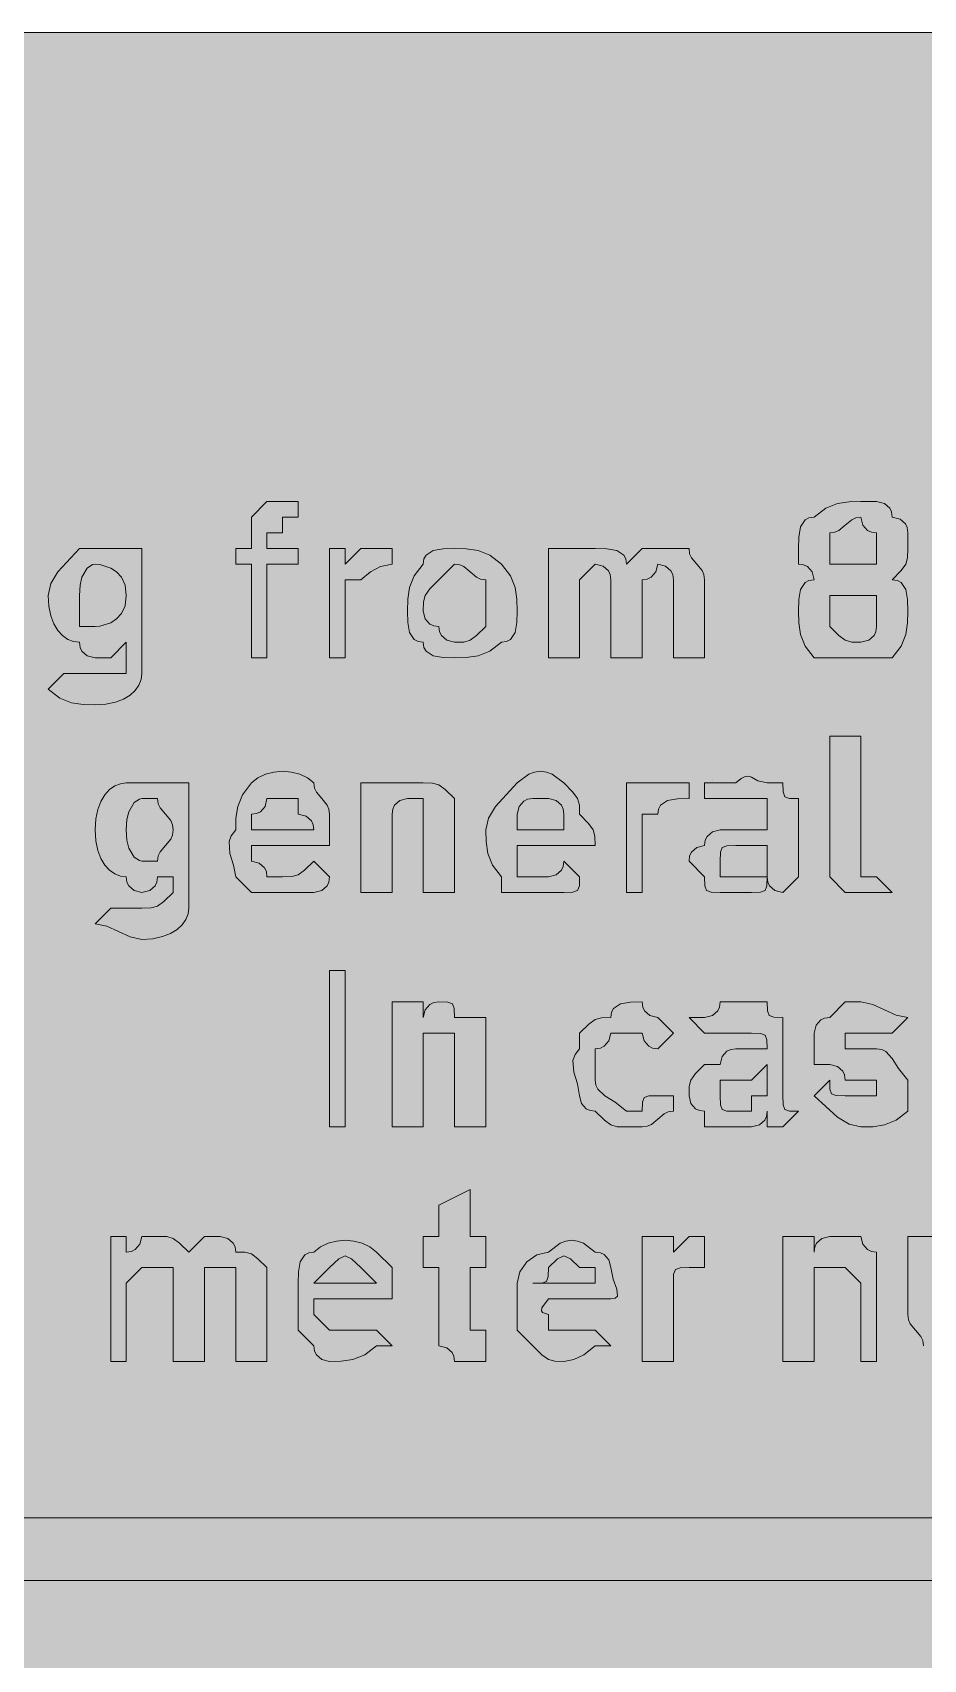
# Model space of a CAD drawing. Header units: metres. Extents: x 10 to 558, y 11 to 258.
# Drawn here: x 99.8 to 168.1, y 133.4 to 258.2 of the extents above; entities that cross this region are included whole.
import ezdxf

# ---------------------------------------------------------------- set-up
doc = ezdxf.new("R2010")
doc.units = ezdxf.units.M
for name, color, linetype, true_color in [('FILL_FIREBRICK_C36B00', 7, 'Continuous', 0xc36b00), ('FILL_WHITE_FFFFFF', 7, 'Continuous', 0xffffff), ('STROKE_WHITE_FFFFFF', 7, 'Continuous', 0xffffff)]:
    doc.layers.add(name, color=color, linetype=linetype, true_color=true_color)

msp = doc.modelspace()

# ---------------------------------------------------------------- hatches: boundary and pattern name
at = {"layer": 'FILL_FIREBRICK_C36B00', "true_color": 0xc36b00}
h = msp.add_hatch(color=7, dxfattribs=at)
h.dxf.hatch_style = 1
h.paths.add_polyline_path([(552.54, 258.22), (553.8, 258.09), (554.83, 257.73), (555.75, 257.04), (557.14, 255.43), (557.56, 254.72), (557.85, 254.04), (558.11, 252.65), (558.15, 251.04), (558.15, 18.24), (558.15, 14.64), (557.75, 14.59), (557.44, 14.43), (556.95, 13.89), (556.46, 13.12), (555.75, 12.24), (554.83, 11.55), (553.8, 11.19), (552.54, 11.06), (550.95, 11.04), (16.95, 11.04), (13.35, 11.04), (12.6, 11.64), (11.83, 12.05), (10.95, 12.24), (10.26, 13.85), (9.9, 15.24), (9.77, 16.63), (9.75, 18.24), (9.75, 251.04), (9.75, 254.64), (10.35, 255.39), (10.76, 256.16), (10.95, 257.04), (11.83, 257.23), (12.6, 257.64), (13.35, 258.24), (16.95, 258.24), (550.95, 258.24), (552.54, 258.22)])
at = {"layer": 'FILL_WHITE_FFFFFF', "true_color": 0xffffff}
h = msp.add_hatch(color=7, dxfattribs=at)
h.dxf.hatch_style = 1
h.paths.add_polyline_path([(117.75, 210.24), (116.55, 210.24), (116.55, 217.44), (115.35, 217.44), (115.35, 218.64), (116.55, 218.64), (116.55, 219.84), (116.55, 221.04), (117.75, 222.24), (118.95, 222.24), (120.15, 222.24), (120.15, 221.04), (118.95, 221.04), (118.95, 219.84), (117.75, 219.84), (117.75, 218.64), (120.15, 218.64), (120.15, 217.44), (117.75, 217.44), (117.75, 210.24)])
h = msp.add_hatch(color=7, dxfattribs=at)
h.dxf.hatch_style = 1
h.paths.add_polyline_path([(166.8, 215.49), (166.93, 214.72), (166.95, 213.84), (166.93, 212.94), (166.8, 212.04), (166.44, 211.14), (165.75, 210.24), (163.35, 210.24), (159.75, 210.24), (159.06, 211.14), (158.7, 212.04), (158.57, 212.94), (158.55, 213.84), (158.57, 214.72), (158.7, 215.49), (159.06, 216.03), (159.35, 216.19), (159.75, 216.24), (159.6, 216.84), (159.24, 217.25), (158.95, 217.39), (158.55, 217.44), (158.55, 218.64), (158.57, 219.52), (158.7, 220.29), (159.06, 220.83), (159.35, 220.99), (159.75, 221.04), (160.65, 221.73), (161.55, 222.09), (162.45, 222.22), (163.35, 222.24), (164.55, 222.24), (165.15, 222.09), (165.56, 221.73), (165.7, 221.44), (165.75, 221.04), (166.35, 220.89), (166.76, 220.53), (166.9, 220.24), (166.95, 219.84), (166.95, 218.64), (166.93, 217.93), (166.8, 217.44), (166.44, 216.95), (165.75, 216.24), (166.15, 216.19), (166.44, 216.03), (166.8, 215.49)])
h.paths.add_polyline_path([(160.95, 212.64), (161.66, 211.95), (162.15, 211.59), (162.64, 211.46), (163.35, 211.44), (163.95, 211.59), (164.36, 211.95), (164.5, 212.24), (164.55, 212.64), (164.55, 213.84), (164.55, 215.04), (163.35, 215.04), (160.95, 215.04), (160.95, 213.84), (160.95, 212.64)], flags=16)
h.paths.add_polyline_path([(164.55, 218.64), (164.55, 219.84), (164.15, 219.89), (163.86, 220.03), (163.5, 220.44), (163.35, 221.04), (162.95, 220.99), (162.64, 220.85), (162.15, 220.44), (161.66, 220.03), (161.35, 219.89), (160.95, 219.84), (160.95, 218.64), (160.95, 217.44), (162.15, 217.44), (163.35, 217.44), (164.55, 217.44), (164.55, 218.64)], flags=16)
h = msp.add_hatch(color=7, dxfattribs=at)
h.dxf.hatch_style = 1
h.paths.add_polyline_path([(108.15, 209.04), (108.09, 208.59), (107.92, 208.16), (107.64, 207.75), (107.25, 207.39), (106.74, 207.08), (106.12, 206.85), (105.39, 206.69), (104.55, 206.64), (103.65, 206.66), (102.75, 206.79), (101.85, 207.15), (100.95, 207.84), (102.15, 209.04), (104.55, 209.04), (106.95, 209.04), (106.95, 210.24), (106.95, 211.44), (105.75, 210.24), (104.55, 210.24), (103.95, 210.39), (103.54, 210.75), (103.4, 211.04), (103.35, 211.44), (102.9, 211.5), (102.47, 211.66), (102.06, 211.95), (101.7, 212.34), (101.39, 212.85), (101.16, 213.46), (101, 214.2), (100.95, 215.04), (101.16, 215.94), (101.7, 216.84), (103.35, 218.64), (104.55, 218.64), (105.75, 218.64), (106.95, 218.64), (108.15, 218.64), (108.15, 209.04)])
h.paths.add_polyline_path([(103.95, 217.14), (103.54, 216.43), (103.4, 215.83), (103.35, 215.04), (103.35, 212.64), (104.55, 212.64), (104.92, 212.68), (105.75, 212.94), (106.19, 213.23), (106.57, 213.65), (106.85, 214.25), (106.95, 215.04), (106.85, 215.83), (106.57, 216.43), (106.19, 216.85), (105.75, 217.14), (104.92, 217.4), (104.55, 217.44), (104.36, 217.4), (103.95, 217.14)], flags=16)
h = msp.add_hatch(color=7, dxfattribs=at)
h.dxf.hatch_style = 1
h.paths.add_polyline_path([(124.95, 218.64), (127.35, 218.64), (127.35, 217.44), (126.47, 217.25), (125.7, 216.84), (124.95, 216.24), (123.75, 216.24), (123.75, 215.04), (123.75, 210.24), (122.55, 210.24), (122.55, 218.64), (123.75, 218.64), (123.75, 217.44), (124.95, 218.64)])
h = msp.add_hatch(color=7, dxfattribs=at)
h.dxf.hatch_style = 1
h.paths.add_polyline_path([(128.7, 215.64), (129.06, 216.54), (129.75, 217.44), (129.8, 217.84), (129.96, 218.13), (130.5, 218.49), (131.27, 218.62), (132.15, 218.64), (133.05, 218.62), (133.95, 218.49), (134.85, 218.13), (135.75, 217.44), (136.44, 216.54), (136.8, 215.64), (136.93, 214.74), (136.95, 213.84), (136.93, 212.96), (136.8, 212.19), (136.44, 211.65), (136.15, 211.49), (135.75, 211.44), (134.85, 210.75), (133.95, 210.39), (133.05, 210.26), (132.15, 210.24), (131.27, 210.26), (130.5, 210.39), (129.96, 210.75), (129.8, 211.04), (129.75, 211.44), (129.35, 211.49), (129.06, 211.65), (128.7, 212.19), (128.57, 212.96), (128.55, 213.84), (128.57, 214.74), (128.7, 215.64)])
h.paths.add_polyline_path([(130.26, 215.53), (129.9, 215.04), (129.77, 214.55), (129.75, 213.84), (129.9, 213.24), (130.26, 212.83), (130.55, 212.69), (130.95, 212.64), (131, 212.24), (131.14, 211.95), (131.55, 211.59), (132.15, 211.44), (132.86, 211.46), (133.35, 211.59), (133.84, 211.95), (134.55, 212.64), (134.55, 213.84), (134.55, 216.24), (134.15, 216.29), (133.84, 216.43), (133.35, 216.84), (132.86, 217.25), (132.55, 217.39), (132.15, 217.44), (130.95, 216.24), (130.26, 215.53)], flags=16)
h = msp.add_hatch(color=7, dxfattribs=at)
h.dxf.hatch_style = 1
h.paths.add_polyline_path([(142.95, 218.64), (143.83, 218.62), (144.6, 218.49), (145.14, 218.13), (145.3, 217.84), (145.35, 217.44), (146.55, 218.64), (147.75, 218.64), (150.15, 218.64), (150.2, 218.24), (150.34, 217.93), (150.75, 217.44), (151.16, 216.95), (151.3, 216.64), (151.35, 216.24), (151.35, 210.24), (148.95, 210.24), (148.95, 215.04), (148.95, 216.24), (148.9, 216.64), (148.76, 216.93), (148.35, 217.29), (147.75, 217.44), (147.6, 216.84), (147.24, 216.43), (146.95, 216.29), (146.55, 216.24), (146.55, 215.04), (146.55, 210.24), (144.15, 210.24), (144.15, 215.04), (144.15, 216.24), (144.1, 216.64), (143.96, 216.93), (143.55, 217.29), (142.95, 217.44), (141.75, 216.24), (141.75, 215.04), (141.75, 210.24), (139.35, 210.24), (139.35, 218.64), (141.75, 218.64), (142.95, 218.64)])
h = msp.add_hatch(color=7, dxfattribs=at)
h.dxf.hatch_style = 1
h.paths.add_polyline_path([(160.95, 204.24), (163.35, 204.24), (163.35, 194.64), (163.35, 193.44), (164.55, 193.44), (165.75, 192.24), (164.55, 192.24), (163.35, 192.24), (162.15, 192.24), (160.95, 193.44), (160.95, 204.24)])
h = msp.add_hatch(color=7, dxfattribs=at)
h.dxf.hatch_style = 1
h.paths.add_polyline_path([(115.35, 193.44), (115.18, 194.34), (114.9, 195.24), (114.84, 196.14), (115.01, 196.59), (115.35, 197.04), (115.37, 197.94), (115.5, 198.84), (115.86, 199.74), (116.55, 200.64), (117.05, 201.03), (117.64, 201.31), (118.28, 201.48), (118.95, 201.54), (119.62, 201.48), (120.26, 201.31), (120.85, 201.03), (121.35, 200.64), (121.4, 200.24), (121.54, 199.93), (121.95, 199.44), (122.36, 198.95), (122.5, 198.64), (122.55, 198.24), (122.55, 195.84), (116.55, 195.84), (116.55, 194.64), (117.15, 194.49), (117.56, 194.13), (117.7, 193.84), (117.75, 193.44), (118.95, 193.44), (119.66, 193.46), (120.15, 193.59), (120.64, 193.95), (121.35, 194.64), (122.55, 193.44), (122.5, 193.04), (122.36, 192.75), (121.95, 192.39), (121.35, 192.24), (117.75, 192.24), (116.55, 192.24), (115.35, 193.44)])
h.paths.add_polyline_path([(121.3, 197.44), (121.16, 197.73), (120.75, 198.09), (120.15, 198.24), (120.15, 199.44), (117.75, 199.44), (117.6, 198.84), (117.24, 198.43), (116.95, 198.29), (116.55, 198.24), (116.55, 197.04), (121.35, 197.04), (121.3, 197.44)], flags=16)
h = msp.add_hatch(color=7, dxfattribs=at)
h.dxf.hatch_style = 1
h.paths.add_polyline_path([(135.75, 193.44), (135.06, 194.34), (134.7, 195.24), (134.57, 196.14), (134.55, 197.04), (134.76, 197.94), (135.3, 198.84), (136.95, 200.64), (137.85, 201.31), (138.3, 201.48), (138.75, 201.54), (139.2, 201.48), (139.65, 201.31), (140.55, 200.64), (141.24, 199.93), (141.6, 199.44), (141.73, 198.95), (141.75, 198.24), (142.44, 197.53), (142.8, 197.04), (142.93, 196.55), (142.95, 195.84), (136.95, 195.84), (136.95, 194.64), (136.95, 193.44), (139.35, 193.44), (139.95, 193.59), (140.36, 193.95), (140.5, 194.24), (140.55, 194.64), (141.75, 193.44), (141.73, 192.75), (141.6, 192.39), (141.24, 192.26), (140.55, 192.24), (138.15, 192.24), (135.75, 192.24), (135.75, 193.44)])
h.paths.add_polyline_path([(140.55, 198.24), (140.5, 198.64), (140.36, 198.93), (139.95, 199.29), (139.35, 199.44), (138.15, 199.44), (137.75, 199.39), (137.46, 199.25), (137.1, 198.84), (136.95, 198.24), (136.95, 197.04), (140.55, 197.04), (140.55, 198.24)], flags=16)
h = msp.add_hatch(color=7, dxfattribs=at)
h.dxf.hatch_style = 1
h.paths.add_polyline_path([(156, 192.39), (155.64, 192.26), (154.95, 192.24), (153.75, 192.24), (152.55, 192.24), (151.86, 192.26), (151.5, 192.39), (151.37, 192.75), (151.35, 193.44), (150.15, 194.64), (150.2, 195.04), (150.34, 195.33), (150.75, 195.69), (151.35, 195.84), (151.4, 196.24), (151.54, 196.53), (151.95, 196.89), (152.55, 197.04), (153.75, 197.04), (154.95, 197.04), (156.15, 197.04), (156.15, 198.24), (156.15, 199.44), (154.95, 199.44), (153.75, 199.44), (152.55, 199.44), (151.35, 199.44), (151.35, 200.64), (152.55, 200.64), (153.75, 200.64), (154.15, 200.98), (154.46, 201.15), (154.72, 201.17), (154.95, 201.09), (155.44, 200.81), (156.15, 200.64), (157.35, 200.64), (157.37, 199.95), (157.5, 199.59), (157.86, 199.46), (158.55, 199.44), (158.55, 197.04), (158.55, 194.64), (158.55, 193.44), (157.35, 192.24), (156.75, 192.39), (156.34, 192.75), (156.2, 193.04), (156.15, 193.44), (156.13, 192.75), (156, 192.39)])
h.paths.add_polyline_path([(156.15, 194.64), (156.15, 195.84), (154.95, 195.84), (153.75, 195.84), (153.06, 195.82), (152.7, 195.69), (152.57, 195.33), (152.55, 194.64), (152.55, 193.44), (153.75, 193.44), (154.95, 193.44), (156.15, 193.44), (156.15, 194.64)], flags=16)
h = msp.add_hatch(color=7, dxfattribs=at)
h.dxf.hatch_style = 1
h.paths.add_polyline_path([(111.75, 192.24), (111.75, 191.04), (111.69, 190.59), (111.52, 190.16), (111.24, 189.75), (110.85, 189.39), (110.34, 189.08), (109.72, 188.85), (108.99, 188.69), (108.15, 188.64), (107.25, 188.83), (106.35, 189.24), (105.45, 189.65), (104.55, 189.84), (105.75, 191.04), (108.15, 191.04), (108.86, 191.06), (109.35, 191.19), (109.84, 191.55), (110.55, 192.24), (110.55, 193.44), (109.35, 193.44), (109.3, 193.04), (109.16, 192.75), (108.75, 192.39), (108.15, 192.24), (107.55, 192.39), (107.14, 192.75), (107, 193.04), (106.95, 193.44), (106.5, 193.5), (106.07, 193.66), (105.66, 193.95), (105.3, 194.34), (104.99, 194.85), (104.76, 195.46), (104.6, 196.2), (104.55, 197.04), (104.6, 197.88), (104.76, 198.61), (104.99, 199.23), (105.3, 199.74), (105.66, 200.13), (106.07, 200.41), (106.5, 200.58), (106.95, 200.64), (108.15, 200.64), (109.35, 200.64), (110.55, 200.64), (111.75, 200.64), (111.75, 192.24)])
h.paths.add_polyline_path([(107.55, 199.14), (107.14, 198.43), (107, 197.83), (106.95, 197.04), (107, 196.25), (107.14, 195.65), (107.55, 194.94), (107.96, 194.68), (108.15, 194.64), (109.35, 194.64), (109.4, 195.04), (109.54, 195.35), (109.95, 195.84), (110.36, 196.33), (110.5, 196.64), (110.55, 197.04), (110.5, 197.44), (110.36, 197.75), (109.95, 198.24), (109.54, 198.73), (109.4, 199.04), (109.35, 199.44), (108.15, 199.44), (107.96, 199.4), (107.55, 199.14)], flags=16)
h = msp.add_hatch(color=7, dxfattribs=at)
h.dxf.hatch_style = 1
h.paths.add_polyline_path([(127.95, 199.29), (127.54, 198.93), (127.4, 198.64), (127.35, 198.24), (127.35, 197.04), (127.35, 192.24), (124.95, 192.24), (124.95, 200.64), (127.35, 200.64), (128.55, 200.64), (129.75, 200.64), (130.46, 200.62), (130.95, 200.49), (131.44, 200.13), (132.15, 199.44), (132.15, 198.24), (132.15, 192.24), (129.75, 192.24), (129.75, 198.24), (129.75, 199.44), (128.55, 199.44), (127.95, 199.29)])
h = msp.add_hatch(color=7, dxfattribs=at)
h.dxf.hatch_style = 1
h.paths.add_polyline_path([(147.75, 200.64), (150.15, 200.64), (150.15, 199.44), (149.27, 199.42), (148.5, 199.29), (147.96, 198.93), (147.8, 198.64), (147.75, 198.24), (146.55, 198.24), (146.55, 197.04), (146.55, 192.24), (145.35, 192.24), (145.35, 200.64), (146.55, 200.64), (147.75, 200.64)])
h = msp.add_hatch(color=7, dxfattribs=at)
h.dxf.hatch_style = 1
h.paths.add_polyline_path([(122.55, 186.24), (123.75, 186.24), (123.75, 174.24), (122.55, 174.24), (122.55, 186.24)])
h = msp.add_hatch(color=7, dxfattribs=at)
h.dxf.hatch_style = 1
h.paths.add_polyline_path([(129.75, 181.44), (129.75, 180.24), (129.75, 174.24), (127.35, 174.24), (127.35, 183.84), (129.75, 183.84), (129.75, 182.64), (129.9, 183.24), (130.26, 183.65), (130.55, 183.79), (130.95, 183.84), (131.64, 183.82), (132, 183.69), (132.13, 183.33), (132.15, 182.64), (134.55, 182.64), (134.55, 180.24), (134.55, 174.24), (132.15, 174.24), (132.15, 180.24), (132.15, 181.44), (130.95, 181.44), (129.75, 181.44)])
h = msp.add_hatch(color=7, dxfattribs=at)
h.dxf.hatch_style = 1
h.paths.add_polyline_path([(146.55, 175.44), (146.57, 176.13), (146.7, 176.49), (147.06, 176.62), (147.75, 176.64), (148.95, 176.64), (148.95, 175.44), (148.55, 175.39), (148.24, 175.25), (147.75, 174.84), (147.26, 174.43), (146.95, 174.29), (146.55, 174.24), (145.35, 174.24), (144.64, 174.26), (144.15, 174.39), (143.66, 174.75), (142.95, 175.44), (142.55, 175.49), (142.26, 175.63), (141.9, 176.04), (141.75, 176.64), (141.58, 177.54), (141.3, 178.44), (141.24, 179.34), (141.41, 179.79), (141.75, 180.24), (141.75, 181.44), (142.46, 182.13), (142.95, 182.49), (143.44, 182.62), (144.15, 182.64), (144.2, 183.04), (144.36, 183.33), (144.9, 183.69), (145.67, 183.82), (146.55, 183.84), (146.6, 183.44), (146.74, 183.15), (147.15, 182.79), (147.75, 182.64), (148.95, 181.44), (147.75, 180.24), (147.35, 180.29), (147.06, 180.43), (146.7, 180.84), (146.55, 181.44), (144.15, 181.44), (144, 180.84), (143.64, 180.43), (143.35, 180.29), (142.95, 180.24), (142.95, 177.84), (143, 177.44), (143.16, 177.13), (143.7, 176.64), (144.47, 176.15), (145.35, 175.44), (146.55, 175.44)])
h = msp.add_hatch(color=7, dxfattribs=at)
h.dxf.hatch_style = 1
h.paths.add_polyline_path([(151.35, 175.44), (150.95, 175.49), (150.66, 175.63), (150.3, 176.04), (150.15, 176.64), (150.17, 177.35), (150.3, 177.84), (150.66, 178.33), (151.35, 179.04), (152.55, 179.04), (152.7, 179.64), (153.06, 180.05), (153.35, 180.19), (153.75, 180.24), (156.15, 180.24), (156.13, 180.93), (156, 181.29), (155.64, 181.42), (154.95, 181.44), (153.75, 181.44), (152.55, 181.44), (151.35, 181.44), (150.15, 182.64), (151.35, 182.64), (151.95, 182.79), (152.36, 183.15), (152.5, 183.44), (152.55, 183.84), (153.75, 183.84), (156.15, 183.84), (156.17, 183.15), (156.3, 182.79), (156.66, 182.66), (157.35, 182.64), (157.35, 181.44), (157.35, 179.04), (157.35, 176.64), (157.37, 175.95), (157.5, 175.59), (157.86, 175.46), (158.55, 175.44), (157.35, 174.24), (156.15, 174.24), (156.15, 175.44), (156.1, 175.04), (155.96, 174.75), (155.55, 174.39), (154.95, 174.24), (153.75, 174.24), (151.35, 174.24), (151.35, 175.44)])
h.paths.add_polyline_path([(154.95, 176.64), (156.15, 176.64), (156.15, 179.04), (154.95, 177.84), (153.75, 177.84), (152.55, 177.84), (152.55, 176.64), (152.57, 175.95), (152.7, 175.59), (153.06, 175.46), (153.75, 175.44), (154.95, 175.44), (154.95, 176.64)], flags=16)
h = msp.add_hatch(color=7, dxfattribs=at)
h.dxf.hatch_style = 1
h.paths.add_polyline_path([(163.35, 180.24), (164.55, 180.24), (164.95, 180.19), (165.26, 180.03), (165.75, 179.49), (166.24, 178.72), (166.95, 177.84), (166.95, 176.64), (166.95, 175.44), (166.05, 174.75), (165.15, 174.39), (164.25, 174.26), (163.35, 174.24), (162.45, 174.45), (161.55, 174.99), (159.75, 176.64), (160.95, 177.84), (160.97, 177.15), (161.1, 176.79), (161.46, 176.66), (162.15, 176.64), (163.35, 176.64), (164.55, 176.64), (164.55, 177.84), (163.35, 177.84), (162.15, 177.84), (162.1, 178.24), (161.96, 178.53), (161.55, 178.89), (160.95, 179.04), (159.75, 179.04), (159.75, 181.44), (159.9, 182.04), (160.26, 182.45), (160.55, 182.59), (160.95, 182.64), (162.15, 183.84), (163.35, 183.84), (164.25, 183.65), (165.15, 183.24), (166.05, 182.83), (166.95, 182.64), (165.75, 181.44), (163.35, 181.44), (162.15, 181.44), (162.15, 180.24), (163.35, 180.24)])
h = msp.add_hatch(color=7, dxfattribs=at)
h.dxf.hatch_style = 1
h.paths.add_polyline_path([(134.55, 158.64), (134.55, 156.24), (132.15, 156.24), (132.1, 156.64), (131.96, 156.93), (131.55, 157.29), (130.95, 157.44), (130.95, 158.64), (130.95, 163.44), (129.75, 163.44), (129.75, 165.84), (130.95, 165.84), (130.95, 168.24), (133.35, 169.44), (133.35, 165.84), (134.55, 165.84), (134.55, 163.44), (133.35, 163.44), (133.35, 158.64), (134.55, 158.64)])
h = msp.add_hatch(color=7, dxfattribs=at)
h.dxf.hatch_style = 1
h.paths.add_polyline_path([(106.95, 164.64), (107.35, 164.69), (107.64, 164.83), (108, 165.24), (108.15, 165.84), (109.35, 165.84), (110.06, 165.82), (110.55, 165.69), (111.04, 165.33), (111.75, 164.64), (112.95, 165.84), (114.15, 165.84), (114.75, 165.69), (115.16, 165.33), (115.3, 165.04), (115.35, 164.64), (116.06, 164.62), (116.55, 164.49), (117.04, 164.13), (117.75, 163.44), (117.75, 156.24), (115.35, 156.24), (115.35, 162.24), (115.35, 163.44), (114.15, 163.44), (112.95, 163.44), (112.95, 162.24), (112.95, 156.24), (110.55, 156.24), (110.55, 162.24), (110.55, 163.44), (109.35, 163.44), (108.15, 163.44), (106.95, 162.24), (106.95, 156.24), (105.75, 156.24), (105.75, 165.84), (106.95, 165.84), (106.95, 164.64)])
h = msp.add_hatch(color=7, dxfattribs=at)
h.dxf.hatch_style = 1
h.paths.add_polyline_path([(121.54, 156.75), (121.4, 157.04), (121.35, 157.44), (120.15, 158.64), (120.15, 162.24), (120.17, 163.12), (120.3, 163.89), (120.66, 164.43), (120.95, 164.59), (121.35, 164.64), (121.85, 165.03), (122.44, 165.31), (123.08, 165.48), (123.75, 165.54), (124.42, 165.48), (125.06, 165.31), (125.65, 165.03), (126.15, 164.64), (127.35, 163.44), (127.35, 161.04), (121.35, 161.04), (121.35, 159.84), (122.55, 158.64), (124.95, 158.64), (126.15, 158.64), (127.35, 157.44), (126.15, 157.44), (125.25, 156.75), (124.35, 156.39), (123.45, 156.26), (122.55, 156.24), (121.95, 156.39), (121.54, 156.75)])
h.paths.add_polyline_path([(124.95, 163.44), (124.24, 164.11), (123.75, 164.34), (123.26, 164.11), (122.55, 163.44), (121.35, 162.24), (126.15, 162.24), (124.95, 163.44)], flags=16)
h = msp.add_hatch(color=7, dxfattribs=at)
h.dxf.hatch_style = 1
h.paths.add_polyline_path([(139.35, 156.39), (138.86, 156.75), (138.15, 157.44), (136.95, 158.64), (136.95, 162.24), (137.16, 163.12), (137.7, 163.89), (138.47, 164.43), (139.35, 164.64), (140.25, 165.31), (140.7, 165.48), (141.15, 165.54), (141.6, 165.48), (142.05, 165.31), (142.95, 164.64), (143.35, 164.59), (143.64, 164.45), (144, 164.04), (144.15, 163.44), (144.32, 162.56), (144.6, 161.79), (144.66, 161.25), (144.49, 161.09), (144.15, 161.04), (139.35, 161.04), (138.84, 160.35), (138.82, 160.13), (138.9, 159.99), (139.35, 159.84), (139.35, 158.64), (141.75, 158.64), (142.95, 158.64), (144.15, 157.44), (142.95, 157.44), (142.07, 156.75), (141.3, 156.39), (140.55, 156.24), (139.84, 156.26), (139.35, 156.39)])
h.paths.add_polyline_path([(142.95, 163.44), (141.75, 163.44), (141.04, 164.11), (140.55, 164.34), (140.06, 164.11), (139.35, 163.44), (139.33, 162.75), (139.2, 162.39), (138.84, 162.26), (138.15, 162.24), (142.95, 162.24), (142.95, 163.44)], flags=16)
h = msp.add_hatch(color=7, dxfattribs=at)
h.dxf.hatch_style = 1
h.paths.add_polyline_path([(150.15, 165.84), (151.35, 165.84), (151.35, 163.44), (150.15, 163.44), (149.46, 163.42), (149.1, 163.29), (148.97, 162.93), (148.95, 162.24), (148.95, 156.24), (146.55, 156.24), (146.55, 165.84), (148.95, 165.84), (148.95, 164.64), (150.15, 165.84)])
h = msp.add_hatch(color=7, dxfattribs=at)
h.dxf.hatch_style = 1
h.paths.add_polyline_path([(159.75, 163.44), (159.75, 162.24), (159.75, 156.24), (157.35, 156.24), (157.35, 165.84), (159.75, 165.84), (159.75, 164.64), (159.8, 165.04), (159.94, 165.33), (160.35, 165.69), (160.95, 165.84), (163.35, 165.84), (163.5, 165.24), (163.86, 164.83), (164.15, 164.69), (164.55, 164.64), (164.55, 162.24), (164.55, 156.24), (163.35, 156.24), (163.35, 162.24), (162.15, 163.44), (160.95, 163.44), (159.75, 163.44)])
h = msp.add_hatch(color=7, dxfattribs=at)
h.dxf.hatch_style = 1
h.paths.add_polyline_path([(169.8, 156.84), (169.03, 157.25), (168.15, 157.44), (168.1, 157.84), (167.96, 158.15), (167.55, 158.64), (167.14, 159.13), (167, 159.44), (166.95, 159.84), (166.95, 165.84), (169.35, 165.84), (169.35, 159.84), (169.35, 158.64), (170.55, 158.64), (171.75, 158.64), (172.15, 158.69), (172.44, 158.83), (172.8, 159.24), (172.95, 159.84), (172.95, 165.84), (174.15, 165.84), (174.15, 156.24), (172.95, 156.24), (172.95, 157.44), (171.75, 156.24), (170.55, 156.24), (169.8, 156.84)])
h = msp.add_hatch(color=7, dxfattribs=at)
h.dxf.hatch_style = 1
h.paths.add_polyline_path([(76.95, 135.84), (69.75, 135.84), (62.55, 141.84), (69.75, 149.04), (76.95, 149.04), (72.15, 144.24), (505.35, 144.24), (505.35, 139.44), (72.15, 139.44), (76.95, 135.84)])

# ---------------------------------------------------------------- linework, layer by layer
at = {"layer": 'FILL_FIREBRICK_C36B00', "lineweight": 0, "true_color": 0xc36b00}
msp.add_lwpolyline([(550.95, 11.04), (16.95, 11.04), (13.35, 11.04), (12.6, 11.64), (11.83, 12.05), (10.95, 12.24), (10.26, 13.85), (9.9, 15.24), (9.77, 16.63), (9.75, 18.24), (9.75, 251.04), (9.75, 254.64), (10.35, 255.39), (10.76, 256.16), (10.95, 257.04), (11.83, 257.23), (12.6, 257.64), (13.35, 258.24), (16.95, 258.24), (550.95, 258.24)], dxfattribs=at)
at = {"layer": 'FILL_WHITE_FFFFFF', "lineweight": 0, "true_color": 0xffffff}
for points in [[(117.75, 210.24), (116.55, 210.24), (116.55, 217.44), (115.35, 217.44), (115.35, 218.64), (116.55, 218.64), (116.55, 219.84), (116.55, 221.04), (117.75, 222.24), (118.95, 222.24), (120.15, 222.24), (120.15, 221.04), (118.95, 221.04), (118.95, 219.84), (117.75, 219.84), (117.75, 218.64), (120.15, 218.64), (120.15, 217.44), (117.75, 217.44)], [(166.8, 215.49), (166.93, 214.72), (166.95, 213.84), (166.93, 212.94), (166.8, 212.04), (166.44, 211.14), (165.75, 210.24), (163.35, 210.24), (159.75, 210.24), (159.06, 211.14), (158.7, 212.04), (158.57, 212.94), (158.55, 213.84), (158.57, 214.72), (158.7, 215.49), (159.06, 216.03), (159.35, 216.19), (159.75, 216.24), (159.6, 216.84), (159.24, 217.25), (158.95, 217.39), (158.55, 217.44), (158.55, 218.64), (158.57, 219.52), (158.7, 220.29), (159.06, 220.83), (159.35, 220.99), (159.75, 221.04), (160.65, 221.73), (161.55, 222.09), (162.45, 222.22), (163.35, 222.24), (164.55, 222.24), (165.15, 222.09), (165.56, 221.73), (165.7, 221.44), (165.75, 221.04), (166.35, 220.89), (166.76, 220.53), (166.9, 220.24), (166.95, 219.84), (166.95, 218.64), (166.93, 217.93), (166.8, 217.44), (166.44, 216.95), (165.75, 216.24), (166.15, 216.19), (166.44, 216.03)], [(164.55, 218.64), (164.55, 219.84), (164.15, 219.89), (163.86, 220.03), (163.5, 220.44), (163.35, 221.04), (162.95, 220.99), (162.64, 220.85), (162.15, 220.44), (161.66, 220.03), (161.35, 219.89), (160.95, 219.84), (160.95, 218.64), (160.95, 217.44), (162.15, 217.44), (163.35, 217.44), (164.55, 217.44)], [(108.15, 209.04), (108.09, 208.59), (107.92, 208.16), (107.64, 207.75), (107.25, 207.39), (106.74, 207.08), (106.12, 206.85), (105.39, 206.69), (104.55, 206.64), (103.65, 206.66), (102.75, 206.79), (101.85, 207.15), (100.95, 207.84), (102.15, 209.04), (104.55, 209.04), (106.95, 209.04), (106.95, 210.24), (106.95, 211.44), (105.75, 210.24), (104.55, 210.24), (103.95, 210.39), (103.54, 210.75), (103.4, 211.04), (103.35, 211.44), (102.9, 211.5), (102.47, 211.66), (102.06, 211.95), (101.7, 212.34), (101.39, 212.85), (101.16, 213.46), (101, 214.2), (100.95, 215.04), (101.16, 215.94), (101.7, 216.84), (103.35, 218.64), (104.55, 218.64), (105.75, 218.64), (106.95, 218.64), (108.15, 218.64)], [(124.95, 218.64), (127.35, 218.64), (127.35, 217.44), (126.47, 217.25), (125.7, 216.84), (124.95, 216.24), (123.75, 216.24), (123.75, 215.04), (123.75, 210.24), (122.55, 210.24), (122.55, 218.64), (123.75, 218.64), (123.75, 217.44)], [(128.7, 215.64), (129.06, 216.54), (129.75, 217.44), (129.8, 217.84), (129.96, 218.13), (130.5, 218.49), (131.27, 218.62), (132.15, 218.64), (133.05, 218.62), (133.95, 218.49), (134.85, 218.13), (135.75, 217.44), (136.44, 216.54), (136.8, 215.64), (136.93, 214.74), (136.95, 213.84), (136.93, 212.96), (136.8, 212.19), (136.44, 211.65), (136.15, 211.49), (135.75, 211.44), (134.85, 210.75), (133.95, 210.39), (133.05, 210.26), (132.15, 210.24), (131.27, 210.26), (130.5, 210.39), (129.96, 210.75), (129.8, 211.04), (129.75, 211.44), (129.35, 211.49), (129.06, 211.65), (128.7, 212.19), (128.57, 212.96), (128.55, 213.84), (128.57, 214.74)], [(142.95, 218.64), (143.83, 218.62), (144.6, 218.49), (145.14, 218.13), (145.3, 217.84), (145.35, 217.44), (146.55, 218.64), (147.75, 218.64), (150.15, 218.64), (150.2, 218.24), (150.34, 217.93), (150.75, 217.44), (151.16, 216.95), (151.3, 216.64), (151.35, 216.24), (151.35, 210.24), (148.95, 210.24), (148.95, 215.04), (148.95, 216.24), (148.9, 216.64), (148.76, 216.93), (148.35, 217.29), (147.75, 217.44), (147.6, 216.84), (147.24, 216.43), (146.95, 216.29), (146.55, 216.24), (146.55, 215.04), (146.55, 210.24), (144.15, 210.24), (144.15, 215.04), (144.15, 216.24), (144.1, 216.64), (143.96, 216.93), (143.55, 217.29), (142.95, 217.44), (141.75, 216.24), (141.75, 215.04), (141.75, 210.24), (139.35, 210.24), (139.35, 218.64), (141.75, 218.64)], [(103.95, 217.14), (103.54, 216.43), (103.4, 215.83), (103.35, 215.04), (103.35, 212.64), (104.55, 212.64), (104.92, 212.68), (105.75, 212.94), (106.19, 213.23), (106.57, 213.65), (106.85, 214.25), (106.95, 215.04), (106.85, 215.83), (106.57, 216.43), (106.19, 216.85), (105.75, 217.14), (104.92, 217.4), (104.55, 217.44), (104.36, 217.4)], [(130.26, 215.53), (129.9, 215.04), (129.77, 214.55), (129.75, 213.84), (129.9, 213.24), (130.26, 212.83), (130.55, 212.69), (130.95, 212.64), (131, 212.24), (131.14, 211.95), (131.55, 211.59), (132.15, 211.44), (132.86, 211.46), (133.35, 211.59), (133.84, 211.95), (134.55, 212.64), (134.55, 213.84), (134.55, 216.24), (134.15, 216.29), (133.84, 216.43), (133.35, 216.84), (132.86, 217.25), (132.55, 217.39), (132.15, 217.44), (130.95, 216.24)], [(160.95, 212.64), (161.66, 211.95), (162.15, 211.59), (162.64, 211.46), (163.35, 211.44), (163.95, 211.59), (164.36, 211.95), (164.5, 212.24), (164.55, 212.64), (164.55, 213.84), (164.55, 215.04), (163.35, 215.04), (160.95, 215.04), (160.95, 213.84)], [(160.95, 204.24), (163.35, 204.24), (163.35, 194.64), (163.35, 193.44), (164.55, 193.44), (165.75, 192.24), (164.55, 192.24), (163.35, 192.24), (162.15, 192.24), (160.95, 193.44)], [(115.35, 193.44), (115.18, 194.34), (114.9, 195.24), (114.84, 196.14), (115.01, 196.59), (115.35, 197.04), (115.37, 197.94), (115.5, 198.84), (115.86, 199.74), (116.55, 200.64), (117.05, 201.03), (117.64, 201.31), (118.28, 201.48), (118.95, 201.54), (119.62, 201.48), (120.26, 201.31), (120.85, 201.03), (121.35, 200.64), (121.4, 200.24), (121.54, 199.93), (121.95, 199.44), (122.36, 198.95), (122.5, 198.64), (122.55, 198.24), (122.55, 195.84), (116.55, 195.84), (116.55, 194.64), (117.15, 194.49), (117.56, 194.13), (117.7, 193.84), (117.75, 193.44), (118.95, 193.44), (119.66, 193.46), (120.15, 193.59), (120.64, 193.95), (121.35, 194.64), (122.55, 193.44), (122.5, 193.04), (122.36, 192.75), (121.95, 192.39), (121.35, 192.24), (117.75, 192.24), (116.55, 192.24)], [(135.75, 193.44), (135.06, 194.34), (134.7, 195.24), (134.57, 196.14), (134.55, 197.04), (134.76, 197.94), (135.3, 198.84), (136.95, 200.64), (137.85, 201.31), (138.3, 201.48), (138.75, 201.54), (139.2, 201.48), (139.65, 201.31), (140.55, 200.64), (141.24, 199.93), (141.6, 199.44), (141.73, 198.95), (141.75, 198.24), (142.44, 197.53), (142.8, 197.04), (142.93, 196.55), (142.95, 195.84), (136.95, 195.84), (136.95, 194.64), (136.95, 193.44), (139.35, 193.44), (139.95, 193.59), (140.36, 193.95), (140.5, 194.24), (140.55, 194.64), (141.75, 193.44), (141.73, 192.75), (141.6, 192.39), (141.24, 192.26), (140.55, 192.24), (138.15, 192.24), (135.75, 192.24)], [(156, 192.39), (155.64, 192.26), (154.95, 192.24), (153.75, 192.24), (152.55, 192.24), (151.86, 192.26), (151.5, 192.39), (151.37, 192.75), (151.35, 193.44), (150.15, 194.64), (150.2, 195.04), (150.34, 195.33), (150.75, 195.69), (151.35, 195.84), (151.4, 196.24), (151.54, 196.53), (151.95, 196.89), (152.55, 197.04), (153.75, 197.04), (154.95, 197.04), (156.15, 197.04), (156.15, 198.24), (156.15, 199.44), (154.95, 199.44), (153.75, 199.44), (152.55, 199.44), (151.35, 199.44), (151.35, 200.64), (152.55, 200.64), (153.75, 200.64), (154.15, 200.98), (154.46, 201.15), (154.72, 201.17), (154.95, 201.09), (155.44, 200.81), (156.15, 200.64), (157.35, 200.64), (157.37, 199.95), (157.5, 199.59), (157.86, 199.46), (158.55, 199.44), (158.55, 197.04), (158.55, 194.64), (158.55, 193.44), (157.35, 192.24), (156.75, 192.39), (156.34, 192.75), (156.2, 193.04), (156.15, 193.44), (156.13, 192.75)], [(111.75, 192.24), (111.75, 191.04), (111.69, 190.59), (111.52, 190.16), (111.24, 189.75), (110.85, 189.39), (110.34, 189.08), (109.72, 188.85), (108.99, 188.69), (108.15, 188.64), (107.25, 188.83), (106.35, 189.24), (105.45, 189.65), (104.55, 189.84), (105.75, 191.04), (108.15, 191.04), (108.86, 191.06), (109.35, 191.19), (109.84, 191.55), (110.55, 192.24), (110.55, 193.44), (109.35, 193.44), (109.3, 193.04), (109.16, 192.75), (108.75, 192.39), (108.15, 192.24), (107.55, 192.39), (107.14, 192.75), (107, 193.04), (106.95, 193.44), (106.5, 193.5), (106.07, 193.66), (105.66, 193.95), (105.3, 194.34), (104.99, 194.85), (104.76, 195.46), (104.6, 196.2), (104.55, 197.04), (104.6, 197.88), (104.76, 198.61), (104.99, 199.23), (105.3, 199.74), (105.66, 200.13), (106.07, 200.41), (106.5, 200.58), (106.95, 200.64), (108.15, 200.64), (109.35, 200.64), (110.55, 200.64), (111.75, 200.64)], [(127.95, 199.29), (127.54, 198.93), (127.4, 198.64), (127.35, 198.24), (127.35, 197.04), (127.35, 192.24), (124.95, 192.24), (124.95, 200.64), (127.35, 200.64), (128.55, 200.64), (129.75, 200.64), (130.46, 200.62), (130.95, 200.49), (131.44, 200.13), (132.15, 199.44), (132.15, 198.24), (132.15, 192.24), (129.75, 192.24), (129.75, 198.24), (129.75, 199.44), (128.55, 199.44)], [(147.75, 200.64), (150.15, 200.64), (150.15, 199.44), (149.27, 199.42), (148.5, 199.29), (147.96, 198.93), (147.8, 198.64), (147.75, 198.24), (146.55, 198.24), (146.55, 197.04), (146.55, 192.24), (145.35, 192.24), (145.35, 200.64), (146.55, 200.64)], [(107.55, 199.14), (107.14, 198.43), (107, 197.83), (106.95, 197.04), (107, 196.25), (107.14, 195.65), (107.55, 194.94), (107.96, 194.68), (108.15, 194.64), (109.35, 194.64), (109.4, 195.04), (109.54, 195.35), (109.95, 195.84), (110.36, 196.33), (110.5, 196.64), (110.55, 197.04), (110.5, 197.44), (110.36, 197.75), (109.95, 198.24), (109.54, 198.73), (109.4, 199.04), (109.35, 199.44), (108.15, 199.44), (107.96, 199.4)], [(121.3, 197.44), (121.16, 197.73), (120.75, 198.09), (120.15, 198.24), (120.15, 199.44), (117.75, 199.44), (117.6, 198.84), (117.24, 198.43), (116.95, 198.29), (116.55, 198.24), (116.55, 197.04), (121.35, 197.04)], [(140.55, 198.24), (140.5, 198.64), (140.36, 198.93), (139.95, 199.29), (139.35, 199.44), (138.15, 199.44), (137.75, 199.39), (137.46, 199.25), (137.1, 198.84), (136.95, 198.24), (136.95, 197.04), (140.55, 197.04)], [(156.15, 194.64), (156.15, 195.84), (154.95, 195.84), (153.75, 195.84), (153.06, 195.82), (152.7, 195.69), (152.57, 195.33), (152.55, 194.64), (152.55, 193.44), (153.75, 193.44), (154.95, 193.44), (156.15, 193.44)], [(122.55, 186.24), (123.75, 186.24), (123.75, 174.24), (122.55, 174.24)], [(129.75, 181.44), (129.75, 180.24), (129.75, 174.24), (127.35, 174.24), (127.35, 183.84), (129.75, 183.84), (129.75, 182.64), (129.9, 183.24), (130.26, 183.65), (130.55, 183.79), (130.95, 183.84), (131.64, 183.82), (132, 183.69), (132.13, 183.33), (132.15, 182.64), (134.55, 182.64), (134.55, 180.24), (134.55, 174.24), (132.15, 174.24), (132.15, 180.24), (132.15, 181.44), (130.95, 181.44)], [(146.55, 175.44), (146.57, 176.13), (146.7, 176.49), (147.06, 176.62), (147.75, 176.64), (148.95, 176.64), (148.95, 175.44), (148.55, 175.39), (148.24, 175.25), (147.75, 174.84), (147.26, 174.43), (146.95, 174.29), (146.55, 174.24), (145.35, 174.24), (144.64, 174.26), (144.15, 174.39), (143.66, 174.75), (142.95, 175.44), (142.55, 175.49), (142.26, 175.63), (141.9, 176.04), (141.75, 176.64), (141.58, 177.54), (141.3, 178.44), (141.24, 179.34), (141.41, 179.79), (141.75, 180.24), (141.75, 181.44), (142.46, 182.13), (142.95, 182.49), (143.44, 182.62), (144.15, 182.64), (144.2, 183.04), (144.36, 183.33), (144.9, 183.69), (145.67, 183.82), (146.55, 183.84), (146.6, 183.44), (146.74, 183.15), (147.15, 182.79), (147.75, 182.64), (148.95, 181.44), (147.75, 180.24), (147.35, 180.29), (147.06, 180.43), (146.7, 180.84), (146.55, 181.44), (144.15, 181.44), (144, 180.84), (143.64, 180.43), (143.35, 180.29), (142.95, 180.24), (142.95, 177.84), (143, 177.44), (143.16, 177.13), (143.7, 176.64), (144.47, 176.15), (145.35, 175.44)], [(151.35, 175.44), (150.95, 175.49), (150.66, 175.63), (150.3, 176.04), (150.15, 176.64), (150.17, 177.35), (150.3, 177.84), (150.66, 178.33), (151.35, 179.04), (152.55, 179.04), (152.7, 179.64), (153.06, 180.05), (153.35, 180.19), (153.75, 180.24), (156.15, 180.24), (156.13, 180.93), (156, 181.29), (155.64, 181.42), (154.95, 181.44), (153.75, 181.44), (152.55, 181.44), (151.35, 181.44), (150.15, 182.64), (151.35, 182.64), (151.95, 182.79), (152.36, 183.15), (152.5, 183.44), (152.55, 183.84), (153.75, 183.84), (156.15, 183.84), (156.17, 183.15), (156.3, 182.79), (156.66, 182.66), (157.35, 182.64), (157.35, 181.44), (157.35, 179.04), (157.35, 176.64), (157.37, 175.95), (157.5, 175.59), (157.86, 175.46), (158.55, 175.44), (157.35, 174.24), (156.15, 174.24), (156.15, 175.44), (156.1, 175.04), (155.96, 174.75), (155.55, 174.39), (154.95, 174.24), (153.75, 174.24), (151.35, 174.24)], [(163.35, 180.24), (164.55, 180.24), (164.95, 180.19), (165.26, 180.03), (165.75, 179.49), (166.24, 178.72), (166.95, 177.84), (166.95, 176.64), (166.95, 175.44), (166.05, 174.75), (165.15, 174.39), (164.25, 174.26), (163.35, 174.24), (162.45, 174.45), (161.55, 174.99), (159.75, 176.64), (160.95, 177.84), (160.97, 177.15), (161.1, 176.79), (161.46, 176.66), (162.15, 176.64), (163.35, 176.64), (164.55, 176.64), (164.55, 177.84), (163.35, 177.84), (162.15, 177.84), (162.1, 178.24), (161.96, 178.53), (161.55, 178.89), (160.95, 179.04), (159.75, 179.04), (159.75, 181.44), (159.9, 182.04), (160.26, 182.45), (160.55, 182.59), (160.95, 182.64), (162.15, 183.84), (163.35, 183.84), (164.25, 183.65), (165.15, 183.24), (166.05, 182.83), (166.95, 182.64), (165.75, 181.44), (163.35, 181.44), (162.15, 181.44), (162.15, 180.24)], [(154.95, 176.64), (156.15, 176.64), (156.15, 179.04), (154.95, 177.84), (153.75, 177.84), (152.55, 177.84), (152.55, 176.64), (152.57, 175.95), (152.7, 175.59), (153.06, 175.46), (153.75, 175.44), (154.95, 175.44)], [(134.55, 158.64), (134.55, 156.24), (132.15, 156.24), (132.1, 156.64), (131.96, 156.93), (131.55, 157.29), (130.95, 157.44), (130.95, 158.64), (130.95, 163.44), (129.75, 163.44), (129.75, 165.84), (130.95, 165.84), (130.95, 168.24), (133.35, 169.44), (133.35, 165.84), (134.55, 165.84), (134.55, 163.44), (133.35, 163.44), (133.35, 158.64)], [(106.95, 164.64), (107.35, 164.69), (107.64, 164.83), (108, 165.24), (108.15, 165.84), (109.35, 165.84), (110.06, 165.82), (110.55, 165.69), (111.04, 165.33), (111.75, 164.64), (112.95, 165.84), (114.15, 165.84), (114.75, 165.69), (115.16, 165.33), (115.3, 165.04), (115.35, 164.64), (116.06, 164.62), (116.55, 164.49), (117.04, 164.13), (117.75, 163.44), (117.75, 156.24), (115.35, 156.24), (115.35, 162.24), (115.35, 163.44), (114.15, 163.44), (112.95, 163.44), (112.95, 162.24), (112.95, 156.24), (110.55, 156.24), (110.55, 162.24), (110.55, 163.44), (109.35, 163.44), (108.15, 163.44), (106.95, 162.24), (106.95, 156.24), (105.75, 156.24), (105.75, 165.84), (106.95, 165.84)], [(121.54, 156.75), (121.4, 157.04), (121.35, 157.44), (120.15, 158.64), (120.15, 162.24), (120.17, 163.12), (120.3, 163.89), (120.66, 164.43), (120.95, 164.59), (121.35, 164.64), (121.85, 165.03), (122.44, 165.31), (123.08, 165.48), (123.75, 165.54), (124.42, 165.48), (125.06, 165.31), (125.65, 165.03), (126.15, 164.64), (127.35, 163.44), (127.35, 161.04), (121.35, 161.04), (121.35, 159.84), (122.55, 158.64), (124.95, 158.64), (126.15, 158.64), (127.35, 157.44), (126.15, 157.44), (125.25, 156.75), (124.35, 156.39), (123.45, 156.26), (122.55, 156.24), (121.95, 156.39)], [(139.35, 156.39), (138.86, 156.75), (138.15, 157.44), (136.95, 158.64), (136.95, 162.24), (137.16, 163.12), (137.7, 163.89), (138.47, 164.43), (139.35, 164.64), (140.25, 165.31), (140.7, 165.48), (141.15, 165.54), (141.6, 165.48), (142.05, 165.31), (142.95, 164.64), (143.35, 164.59), (143.64, 164.45), (144, 164.04), (144.15, 163.44), (144.32, 162.56), (144.6, 161.79), (144.66, 161.25), (144.49, 161.09), (144.15, 161.04), (139.35, 161.04), (138.84, 160.35), (138.82, 160.13), (138.9, 159.99), (139.35, 159.84), (139.35, 158.64), (141.75, 158.64), (142.95, 158.64), (144.15, 157.44), (142.95, 157.44), (142.07, 156.75), (141.3, 156.39), (140.55, 156.24), (139.84, 156.26)], [(150.15, 165.84), (151.35, 165.84), (151.35, 163.44), (150.15, 163.44), (149.46, 163.42), (149.1, 163.29), (148.97, 162.93), (148.95, 162.24), (148.95, 156.24), (146.55, 156.24), (146.55, 165.84), (148.95, 165.84), (148.95, 164.64)], [(159.75, 163.44), (159.75, 162.24), (159.75, 156.24), (157.35, 156.24), (157.35, 165.84), (159.75, 165.84), (159.75, 164.64), (159.8, 165.04), (159.94, 165.33), (160.35, 165.69), (160.95, 165.84), (163.35, 165.84), (163.5, 165.24), (163.86, 164.83), (164.15, 164.69), (164.55, 164.64), (164.55, 162.24), (164.55, 156.24), (163.35, 156.24), (163.35, 162.24), (162.15, 163.44), (160.95, 163.44)], [(124.95, 163.44), (124.24, 164.11), (123.75, 164.34), (123.26, 164.11), (122.55, 163.44), (121.35, 162.24), (126.15, 162.24)], [(142.95, 163.44), (141.75, 163.44), (141.04, 164.11), (140.55, 164.34), (140.06, 164.11), (139.35, 163.44), (139.33, 162.75), (139.2, 162.39), (138.84, 162.26), (138.15, 162.24), (142.95, 162.24)], [(76.95, 135.84), (69.75, 135.84), (62.55, 141.84), (69.75, 149.04), (76.95, 149.04), (72.15, 144.24), (505.35, 144.24), (505.35, 139.44), (72.15, 139.44)]]:
    msp.add_lwpolyline(points, close=True, dxfattribs=at)
msp.add_lwpolyline([(168.15, 157.44), (168.1, 157.84), (167.96, 158.15), (167.55, 158.64), (167.14, 159.13), (167, 159.44), (166.95, 159.84), (166.95, 165.84), (169.35, 165.84)], dxfattribs=at)
at = {"layer": 'STROKE_WHITE_FFFFFF', "lineweight": 0, "true_color": 0xffffff}
for points in [[(151.95, 200.88), (151.95, 200.88)], [(122.55, 186.24), (123.75, 186.24), (123.75, 174.24), (122.55, 174.24), (122.55, 186.24)]]:
    msp.add_lwpolyline(points, dxfattribs=at)

doc.saveas('drawing.dxf')
